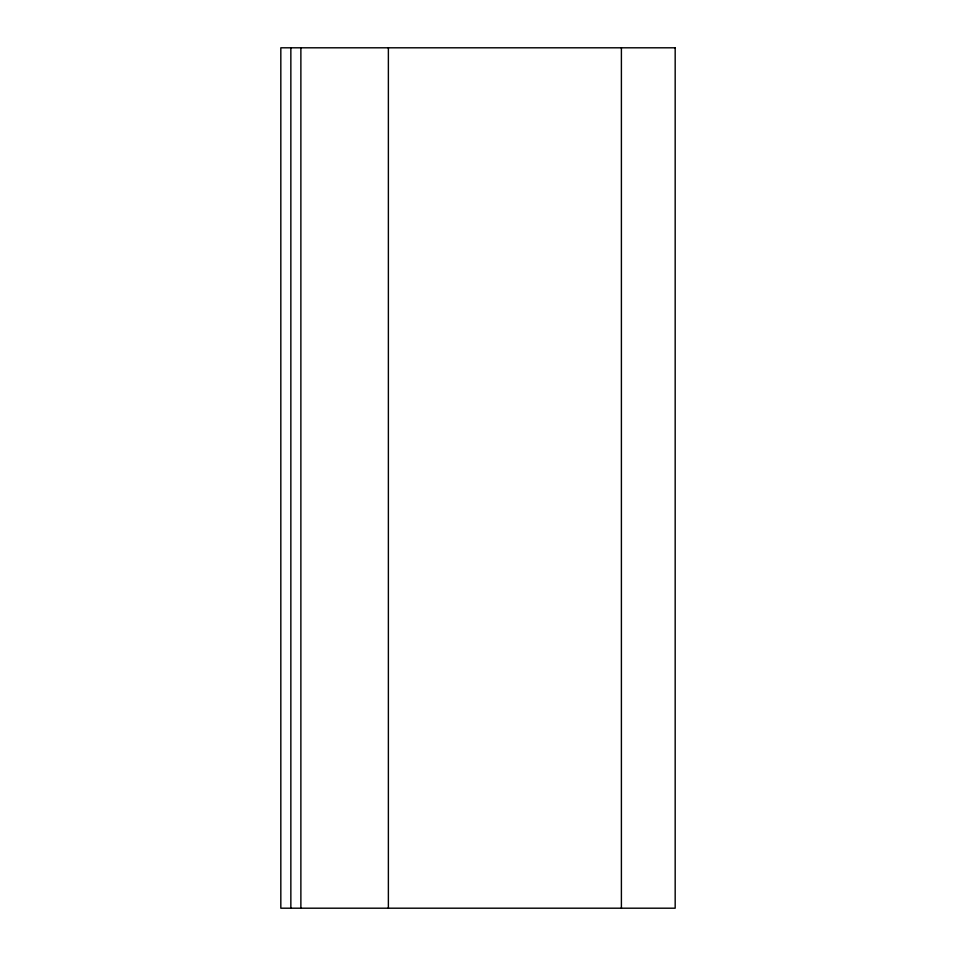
<?xml version="1.0" encoding="UTF-8"?>
<svg xmlns="http://www.w3.org/2000/svg" width="956" height="956" viewBox="0 0 956 956"><rect width="100%" height="100%" fill="white"/><g stroke="black" fill="none" stroke-linecap="round" stroke-linejoin="round"><path stroke-width="1.43" d="M621.4 47.8L621.4 908.2M388.375 47.8L388.375 908.2M300.877 47.8L300.877 908.2M290.851 47.8L290.851 908.2M675.175 47.8L280.825 47.8L280.825 908.2L675.175 908.2L675.175 47.8"/></g></svg>
